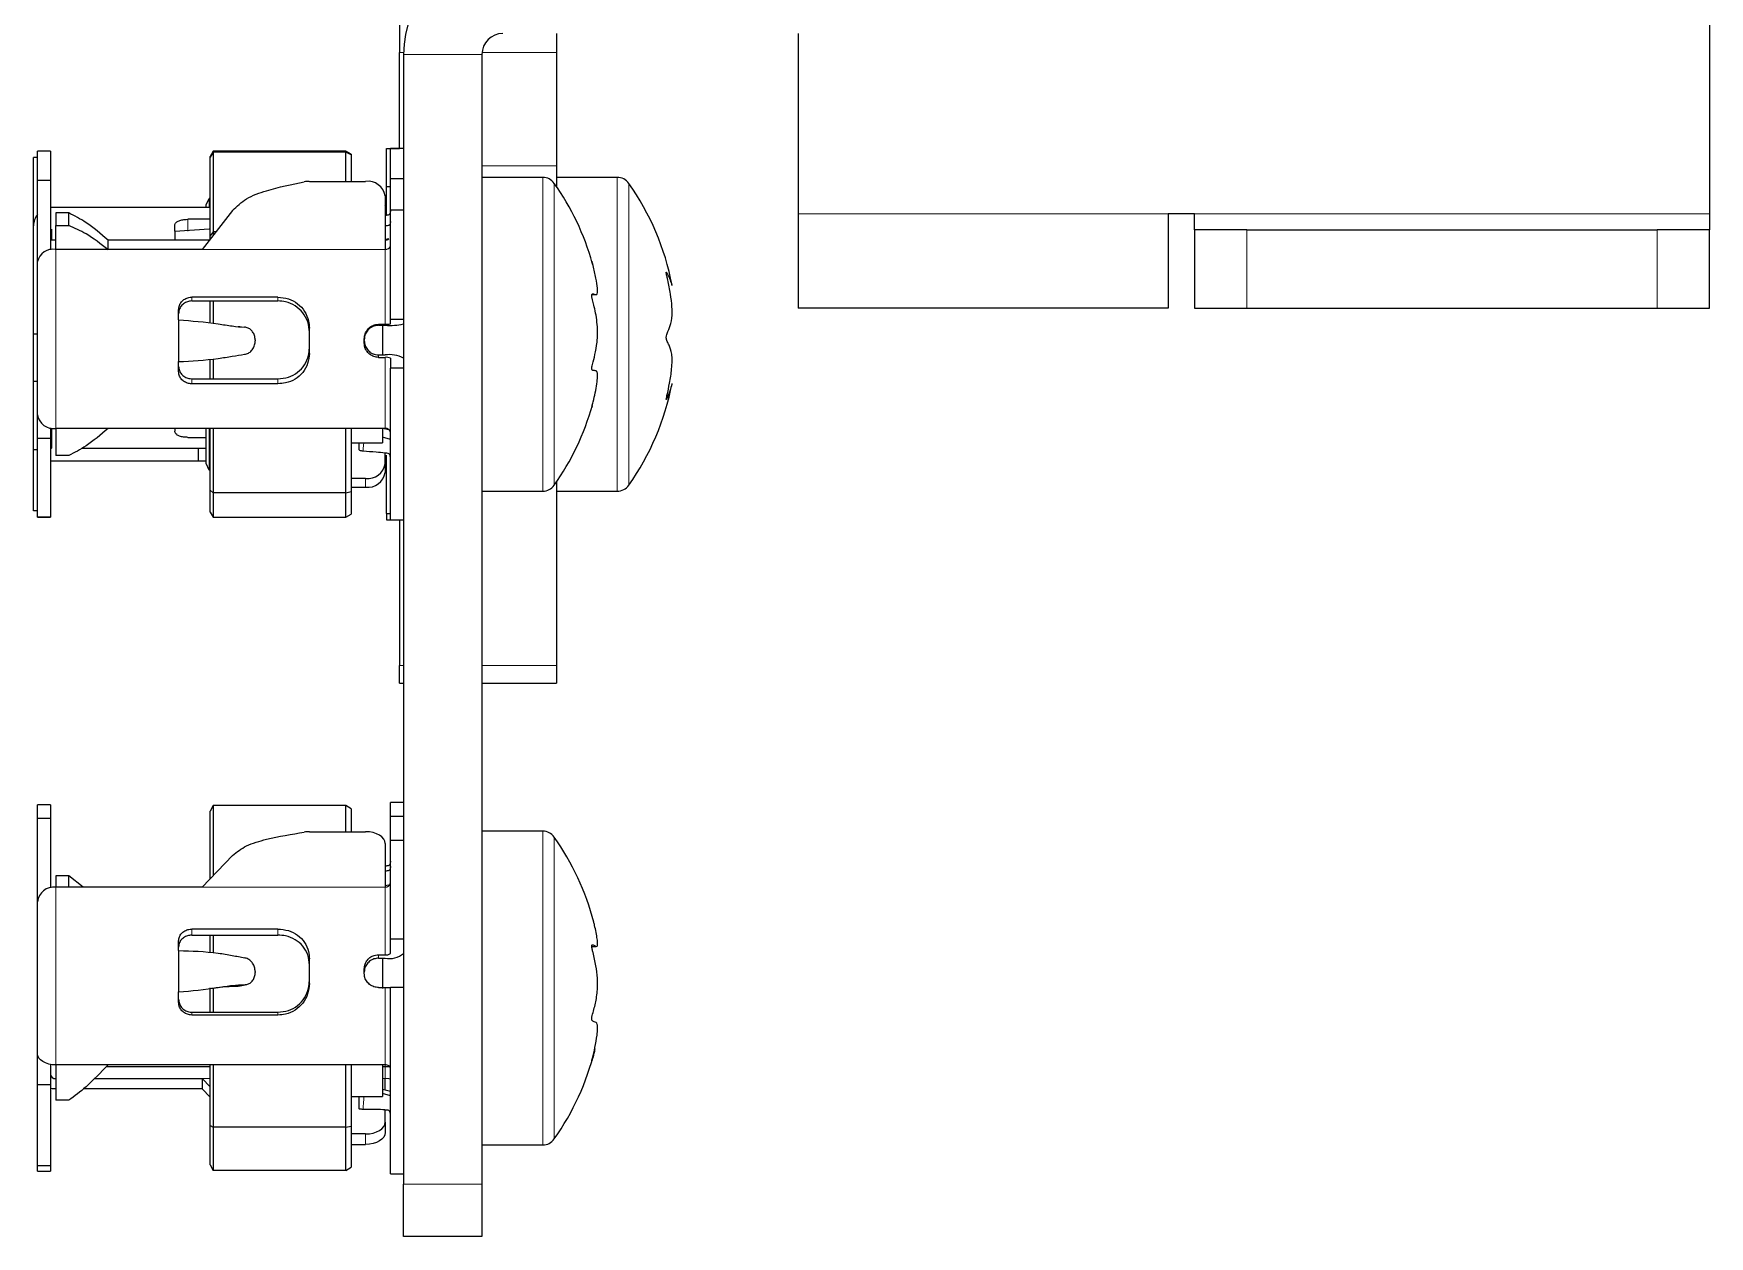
# Model space of a CAD drawing. Header units: millimetres. Extents: x -664 to 840, y 378 to 2003.
# Drawn here: x -580.2 to -516.1, y 378 to 424 of the extents above; entities that cross this region are included whole.
import ezdxf

# ---------------------------------------------------------------- set-up
doc = ezdxf.new("R2010")
doc.units = ezdxf.units.MM

msp = doc.modelspace()

# ---------------------------------------------------------------- linework, layer by layer
at = {"color": 7, "linetype": 'Continuous', "lineweight": 25}
for p, q in [((-516.137, 430.462), (-516.137, 417.062)), ((-566.237, 427.856), (-566.237, 423.239)), ((-560.237, 423.962), (-560.237, 423.239)), ((-550.987, 423.962), (-550.987, 417.062)), ((-566.237, 419.562), (-566.237, 423.239)), ((-566.087, 423.162), (-566.087, 379.962)), ((-563.087, 423.162), (-563.087, 379.962)), ((-560.237, 423.239), (-560.237, 418.909)), ((-580.087, 419.22), (-580.237, 419.22)), ((-580.237, 416.612), (-580.237, 419.22)), ((-579.587, 419.462), (-580.087, 419.462)), ((-580.087, 418.342), (-580.087, 419.462)), ((-579.587, 419.462), (-579.587, 418.342)), ((-573.372, 419.462), (-573.487, 419.262)), ((-573.372, 419.426), (-573.487, 419.24)), ((-573.487, 419.24), (-573.487, 419.262)), ((-573.487, 416.228), (-573.487, 419.24)), ((-568.287, 419.462), (-573.372, 419.462)), ((-573.372, 419.462), (-573.372, 419.426)), ((-573.372, 419.426), (-573.372, 416.382)), ((-568.287, 419.426), (-573.372, 419.426)), ((-568.087, 419.347), (-568.287, 419.462)), ((-568.287, 419.426), (-568.287, 419.462)), ((-568.287, 418.309), (-568.287, 419.426)), ((-568.087, 419.319), (-568.287, 419.426)), ((-568.087, 419.347), (-568.087, 419.319)), ((-568.087, 419.319), (-568.087, 418.309)), ((-566.737, 419.562), (-566.237, 419.562)), ((-566.737, 418.095), (-566.737, 419.562)), ((-566.087, 419.562), (-566.587, 419.562)), ((-566.587, 418.418), (-566.587, 419.562)), ((-560.237, 418.909), (-560.237, 418.114)), ((-579.587, 418.342), (-580.087, 418.342)), ((-580.087, 415.336), (-580.087, 418.342)), ((-579.587, 418.342), (-579.587, 415.689)), ((-569.688, 418.309), (-567.537, 418.309)), ((-566.737, 417.012), (-566.737, 418.095)), ((-566.587, 418.095), (-566.737, 418.095)), ((-566.587, 417.215), (-566.587, 418.418)), ((-566.587, 418.418), (-566.087, 418.418)), ((-560.762, 418.462), (-563.087, 418.462)), ((-557.912, 418.462), (-560.237, 418.462)), ((-579.537, 417.312), (-579.587, 417.311)), ((-573.937, 417.312), (-579.537, 417.312)), ((-573.487, 417.312), (-573.937, 417.312)), ((-573.637, 417.408), (-573.522, 417.655)), ((-573.637, 417.312), (-573.637, 417.408)), ((-573.522, 417.655), (-573.522, 417.312)), ((-573.487, 417.655), (-573.522, 417.655)), ((-566.787, 417.752), (-566.787, 415.709)), ((-578.887, 417.1), (-579.387, 417.1)), ((-579.387, 417.1), (-579.387, 416.622)), ((-578.887, 416.622), (-578.887, 417.1)), ((-573.487, 416.858), (-574.337, 416.858)), ((-572.633, 417.195), (-573.787, 415.709)), ((-566.587, 413.022), (-566.587, 417.215)), ((-566.587, 417.215), (-566.087, 417.215)), ((-550.987, 417.062), (-550.987, 413.462)), ((-535.837, 417.062), (-536.837, 417.062)), ((-536.837, 417.062), (-536.837, 413.462)), ((-535.837, 416.462), (-535.837, 417.062)), ((-516.137, 417.062), (-516.137, 416.462)), ((-580.237, 412.462), (-580.237, 416.612)), ((-579.387, 416.622), (-578.887, 416.622)), ((-577.387, 415.709), (-577.387, 416.066)), ((-573.51, 416.066), (-577.387, 416.066)), ((-574.837, 416.411), (-574.837, 416.623)), ((-574.837, 416.411), (-573.522, 416.494)), ((-574.837, 416.411), (-574.837, 416.066)), ((-573.372, 416.382), (-573.487, 416.228)), ((-573.487, 416.066), (-573.487, 416.228)), ((-573.372, 416.382), (-573.372, 416.244)), ((-573.264, 416.382), (-573.372, 416.382)), ((-566.643, 416.113), (-566.787, 416.087)), ((-535.837, 416.462), (-535.837, 413.462)), ((-533.837, 416.462), (-535.837, 416.462)), ((-533.837, 416.462), (-518.137, 416.462)), ((-516.137, 416.462), (-518.137, 416.462)), ((-516.137, 413.462), (-516.137, 416.462)), ((-573.787, 415.709), (-579.387, 415.709)), ((-580.073, 415.336), (-580.087, 415.336)), ((-580.087, 415.24), (-580.087, 415.336)), ((-580.087, 409.379), (-580.087, 415.24)), ((-570.887, 413.882), (-574.187, 413.882)), ((-574.187, 413.736), (-570.887, 413.736)), ((-573.487, 412.902), (-573.487, 413.736)), ((-573.372, 413.736), (-573.372, 412.889)), ((-558.864, 413.978), (-558.728, 413.978)), ((-536.837, 413.462), (-550.987, 413.462)), ((-535.837, 413.462), (-533.837, 413.462)), ((-533.837, 413.462), (-518.137, 413.462)), ((-518.137, 413.462), (-516.137, 413.462)), ((-574.687, 413.013), (-574.687, 413.396)), ((-574.687, 413.013), (-574.687, 411.415)), ((-567.037, 412.845), (-566.787, 412.845)), ((-567.037, 412.805), (-566.787, 412.805)), ((-566.887, 412.805), (-566.887, 411.671)), ((-566.087, 413.022), (-566.587, 413.022)), ((-566.587, 412.86), (-566.587, 413.022)), ((-580.087, 412.462), (-580.237, 412.462)), ((-580.237, 410.656), (-580.237, 412.462)), ((-572.345, 412.747), (-572.401, 412.752)), ((-572.155, 412.732), (-572.164, 412.733)), ((-571.76, 412.247), (-571.76, 412.206)), ((-569.687, 411.733), (-569.687, 412.69)), ((-567.587, 412.127), (-567.587, 412.294)), ((-567.037, 411.671), (-566.787, 411.671)), ((-567.037, 411.58), (-566.787, 411.58)), ((-566.587, 411.544), (-566.587, 411.171)), ((-574.687, 411.039), (-574.687, 411.415)), ((-573.487, 410.764), (-573.487, 411.494)), ((-573.372, 411.509), (-573.372, 410.764)), ((-566.587, 405.362), (-566.587, 411.171)), ((-566.087, 411.171), (-566.587, 411.171)), ((-580.087, 410.656), (-580.237, 410.656)), ((-580.237, 408.046), (-580.237, 410.656)), ((-574.187, 410.764), (-570.887, 410.764)), ((-570.887, 410.569), (-574.187, 410.569)), ((-580.087, 408.478), (-580.087, 409.379)), ((-579.587, 408.478), (-580.087, 408.478)), ((-580.087, 405.471), (-580.087, 408.478)), ((-579.587, 408.881), (-579.587, 408.478)), ((-579.587, 408.478), (-579.587, 405.471)), ((-577.387, 408.859), (-579.387, 408.859)), ((-566.787, 408.859), (-577.387, 408.859)), ((-574.837, 408.859), (-574.837, 408.757)), ((-574.337, 408.52), (-573.637, 408.52)), ((-573.637, 407.516), (-573.637, 408.859)), ((-573.522, 408.874), (-573.522, 407.27)), ((-573.487, 408.83), (-573.51, 408.859)), ((-573.487, 406.497), (-573.487, 408.859)), ((-573.372, 408.859), (-573.372, 406.395)), ((-568.287, 406.395), (-568.287, 408.859)), ((-568.087, 408.859), (-568.087, 406.453)), ((-566.887, 408.859), (-566.887, 408.312)), ((-566.587, 408.801), (-566.887, 408.856)), ((-566.587, 408.438), (-566.887, 408.532)), ((-566.787, 408.838), (-566.787, 408.859)), ((-580.237, 405.705), (-580.237, 408.046)), ((-580.087, 408.046), (-580.237, 408.046)), ((-578.887, 407.825), (-579.387, 407.825)), ((-578.375, 408.112), (-573.937, 408.112)), ((-573.937, 408.112), (-573.937, 407.612)), ((-573.937, 408.112), (-573.637, 408.112)), ((-568.087, 408.312), (-566.887, 408.312)), ((-566.787, 407.508), (-566.787, 407.919)), ((-566.737, 405.604), (-566.737, 407.833)), ((-579.537, 407.612), (-579.587, 407.614)), ((-573.937, 407.612), (-579.537, 407.612)), ((-573.637, 407.612), (-573.937, 407.612)), ((-573.522, 407.27), (-573.637, 407.516)), ((-573.487, 407.27), (-573.522, 407.27)), ((-566.787, 407.508), (-566.787, 407.173)), ((-573.487, 406.497), (-573.372, 406.395)), ((-573.487, 405.662), (-573.487, 406.497)), ((-568.287, 406.395), (-573.372, 406.395)), ((-573.372, 406.395), (-573.372, 405.462)), ((-568.287, 406.395), (-568.087, 406.453)), ((-568.287, 405.462), (-568.287, 406.395)), ((-567.537, 406.95), (-568.087, 406.95)), ((-568.087, 406.616), (-567.537, 406.616)), ((-568.087, 406.453), (-568.087, 405.578)), ((-563.087, 406.462), (-560.762, 406.462)), ((-560.237, 406.811), (-560.237, 399.793)), ((-560.237, 406.462), (-557.912, 406.462)), ((-580.087, 405.705), (-580.237, 405.705)), ((-579.587, 405.471), (-580.087, 405.471)), ((-580.087, 405.462), (-580.087, 405.471)), ((-580.087, 405.462), (-579.587, 405.462)), ((-579.587, 405.471), (-579.587, 405.462)), ((-573.487, 405.662), (-573.372, 405.462)), ((-573.372, 405.462), (-568.287, 405.462)), ((-568.287, 405.462), (-568.087, 405.578)), ((-566.737, 405.604), (-566.587, 405.604)), ((-566.737, 405.604), (-566.737, 405.362)), ((-566.737, 405.362), (-566.237, 405.362)), ((-566.587, 405.362), (-566.087, 405.362)), ((-566.237, 405.362), (-566.237, 399.793)), ((-566.237, 399.123), (-566.237, 399.793)), ((-560.237, 399.793), (-560.237, 399.123)), ((-566.237, 399.123), (-566.087, 399.123)), ((-563.087, 399.123), (-560.237, 399.123)), ((-579.587, 394.462), (-580.087, 394.462)), ((-580.087, 393.945), (-580.087, 394.462)), ((-579.587, 394.462), (-579.587, 393.945)), ((-573.372, 394.438), (-573.487, 394.225)), ((-573.487, 391.636), (-573.487, 394.225)), ((-573.372, 394.438), (-573.372, 391.757)), ((-568.287, 394.438), (-573.372, 394.438)), ((-568.287, 393.441), (-568.287, 394.438)), ((-568.087, 394.315), (-568.287, 394.438)), ((-568.087, 394.315), (-568.087, 393.441)), ((-566.087, 394.562), (-566.587, 394.562)), ((-566.587, 394.032), (-566.587, 394.562)), ((-579.587, 393.945), (-580.087, 393.945)), ((-580.087, 390.841), (-580.087, 393.945)), ((-579.587, 393.945), (-579.587, 391.298)), ((-566.587, 393.111), (-566.587, 394.032)), ((-566.587, 394.032), (-566.087, 394.032)), ((-569.688, 393.441), (-567.537, 393.441)), ((-566.787, 392.987), (-566.787, 391.321)), ((-566.587, 389.325), (-566.587, 393.111)), ((-566.587, 393.111), (-566.087, 393.111)), ((-560.762, 393.462), (-563.087, 393.462)), ((-572.633, 392.533), (-573.787, 391.321)), ((-578.887, 391.756), (-579.387, 391.756)), ((-579.387, 391.756), (-579.387, 391.313)), ((-578.887, 391.313), (-578.887, 391.756)), ((-578.337, 391.321), (-578.887, 391.756)), ((-573.787, 391.321), (-579.387, 391.321)), ((-566.587, 391.414), (-566.787, 391.368)), ((-580.081, 390.841), (-580.087, 390.841)), ((-580.087, 390.764), (-580.087, 390.841)), ((-580.087, 384.948), (-580.087, 390.764)), ((-574.687, 388.897), (-574.687, 389.263)), ((-570.887, 389.718), (-574.187, 389.718)), ((-574.187, 389.485), (-570.887, 389.485)), ((-573.487, 388.844), (-573.487, 389.485)), ((-573.372, 389.485), (-573.372, 388.836)), ((-566.087, 389.325), (-566.587, 389.325)), ((-566.587, 388.788), (-566.587, 389.325)), ((-574.687, 388.897), (-574.687, 387.312)), ((-569.687, 387.635), (-569.687, 388.585)), ((-567.037, 388.735), (-566.787, 388.735)), ((-567.037, 388.604), (-566.787, 388.604)), ((-566.887, 388.604), (-566.887, 387.446)), ((-558.886, 389.051), (-558.712, 389.051)), ((-571.76, 388.091), (-571.76, 388.051)), ((-567.587, 388.03), (-567.587, 388.196)), ((-574.687, 386.924), (-574.687, 387.312)), ((-573.487, 386.537), (-573.487, 387.471)), ((-573.372, 387.464), (-573.372, 386.537)), ((-572.329, 387.541), (-572.084, 387.597)), ((-567.037, 387.48), (-566.787, 387.48)), ((-566.087, 387.489), (-566.587, 387.489)), ((-566.587, 380.362), (-566.587, 387.489)), ((-574.187, 386.537), (-570.887, 386.537)), ((-570.887, 386.43), (-574.187, 386.43)), ((-580.087, 383.762), (-580.087, 384.948)), ((-579.587, 384.542), (-579.587, 383.762)), ((-577.387, 384.524), (-579.387, 384.524)), ((-577.914, 384.002), (-573.787, 384.002)), ((-577.45, 384.462), (-573.487, 384.462)), ((-566.787, 384.524), (-577.387, 384.524)), ((-573.787, 384.002), (-573.487, 383.687)), ((-573.787, 384.002), (-573.787, 383.604)), ((-573.487, 382.206), (-573.487, 384.524)), ((-573.372, 384.524), (-573.372, 382.147)), ((-568.287, 382.147), (-568.287, 384.524)), ((-568.087, 384.524), (-568.087, 382.181)), ((-566.887, 384.524), (-566.887, 383.312)), ((-566.887, 384.462), (-566.613, 384.462)), ((-566.787, 383.557), (-566.787, 384.002)), ((-579.587, 383.762), (-580.087, 383.762)), ((-580.087, 380.659), (-580.087, 383.762)), ((-579.587, 383.762), (-579.587, 380.659)), ((-573.787, 383.604), (-578.337, 383.604)), ((-573.487, 383.289), (-573.787, 383.604)), ((-566.587, 383.511), (-566.887, 383.58)), ((-566.587, 383.337), (-566.887, 383.425)), ((-578.887, 383.169), (-579.387, 383.169)), ((-568.087, 383.312), (-566.887, 383.312)), ((-566.787, 382.336), (-566.787, 382.801)), ((-573.487, 382.206), (-573.372, 382.147)), ((-573.487, 380.7), (-573.487, 382.206)), ((-568.287, 382.147), (-573.372, 382.147)), ((-573.372, 382.147), (-573.372, 380.487)), ((-568.287, 382.147), (-568.087, 382.181)), ((-568.287, 380.487), (-568.287, 382.147)), ((-568.087, 382.181), (-568.087, 380.61)), ((-566.787, 382.336), (-566.787, 381.938)), ((-567.537, 381.881), (-568.087, 381.881)), ((-568.087, 381.483), (-567.537, 381.483)), ((-563.087, 381.462), (-560.762, 381.462)), ((-579.587, 380.659), (-580.087, 380.659)), ((-580.087, 380.462), (-580.087, 380.659)), ((-580.087, 380.462), (-579.587, 380.462)), ((-579.587, 380.659), (-579.587, 380.462)), ((-573.487, 380.7), (-573.372, 380.487)), ((-568.287, 380.487), (-573.372, 380.487)), ((-568.287, 380.487), (-568.087, 380.61)), ((-566.587, 380.362), (-566.087, 380.362)), ((-566.087, 377.962), (-566.087, 379.962)), ((-563.087, 379.962), (-563.087, 377.962)), ((-563.087, 377.962), (-566.087, 377.962))]:
    msp.add_line(p, q, dxfattribs=at)
at = {"color": 8, "linetype": 'Continuous', "lineweight": 18}
for p, q in [((-566.237, 423.239), (-566.087, 423.239)), ((-563.087, 423.162), (-566.087, 423.162)), ((-563.084, 423.239), (-560.237, 423.239)), ((-560.237, 418.909), (-563.087, 418.909)), ((-560.762, 418.462), (-560.762, 417.762)), ((-560.321, 418.234), (-560.321, 417.56)), ((-557.912, 418.462), (-557.912, 406.462)), ((-557.471, 418.234), (-557.471, 406.691)), ((-560.762, 417.762), (-560.762, 406.462)), ((-560.321, 417.56), (-560.321, 406.691)), ((-574.337, 416.858), (-574.337, 416.405)), ((-536.837, 417.062), (-550.987, 417.062)), ((-516.137, 417.062), (-535.837, 417.062)), ((-579.537, 416.475), (-579.537, 416.054)), ((-533.837, 413.462), (-533.837, 416.462)), ((-518.137, 416.462), (-518.137, 413.462)), ((-579.387, 415.709), (-579.387, 408.859)), ((-566.787, 415.709), (-573.787, 415.709)), ((-566.787, 412.845), (-566.787, 415.709)), ((-574.187, 413.882), (-574.187, 413.736)), ((-570.887, 413.736), (-570.887, 413.882)), ((-567.037, 412.845), (-567.037, 412.805)), ((-567.037, 411.671), (-567.037, 411.58)), ((-566.787, 408.859), (-566.787, 411.58)), ((-574.187, 410.764), (-574.187, 410.569)), ((-570.887, 410.569), (-570.887, 410.764)), ((-579.537, 408.871), (-579.537, 408.112)), ((-567.537, 406.616), (-567.537, 406.95)), ((-566.237, 399.793), (-566.087, 399.793)), ((-563.087, 399.793), (-560.237, 399.793)), ((-560.762, 393.462), (-560.762, 387.979)), ((-560.321, 393.234), (-560.321, 387.959)), ((-579.387, 391.321), (-579.387, 384.524)), ((-566.787, 391.321), (-573.787, 391.321)), ((-566.787, 388.735), (-566.787, 391.321)), ((-574.187, 389.718), (-574.187, 389.485)), ((-570.887, 389.485), (-570.887, 389.718)), ((-567.037, 388.735), (-567.037, 388.604)), ((-560.762, 387.979), (-560.762, 381.462)), ((-560.321, 387.959), (-560.321, 381.691)), ((-566.787, 384.524), (-566.787, 387.48)), ((-574.187, 386.537), (-574.187, 386.43)), ((-570.887, 386.43), (-570.887, 386.537)), ((-579.387, 384.524), (-579.387, 384.002)), ((-573.487, 384.002), (-573.787, 384.002)), ((-566.787, 384.002), (-566.887, 384.002)), ((-566.787, 384.002), (-566.787, 384.524)), ((-567.537, 381.483), (-567.537, 381.881)), ((-566.087, 379.962), (-563.087, 379.962))]:
    msp.add_line(p, q, dxfattribs=at)
at = {"color": 7, "linetype": 'Continuous', "lineweight": 25, "flags": 128}
for points in [[(-579.387, 416.066), (-579.524, 416.056), (-579.587, 416.044)], [(-579.587, 408.119), (-579.576, 408.116), (-579.537, 408.112)], [(-566.787, 392.987), (-566.802, 393.076), (-566.844, 393.161), (-566.914, 393.24), (-567.007, 393.308), (-567.121, 393.365), (-567.25, 393.407), (-567.391, 393.433), (-567.537, 393.441)], [(-579.387, 384.524), (-579.524, 384.532), (-579.655, 384.556), (-579.776, 384.596), (-579.882, 384.648), (-579.969, 384.713), (-580.034, 384.786), (-580.074, 384.866), (-580.087, 384.948)], [(-566.587, 384.403), (-566.591, 384.427), (-566.602, 384.449), (-566.621, 384.47), (-566.646, 384.489), (-566.676, 384.504), (-566.711, 384.515), (-566.748, 384.522), (-566.787, 384.524)], [(-566.587, 383.978), (-566.651, 383.991), (-566.787, 384.002)], [(-579.387, 383.604), (-579.524, 383.614), (-579.587, 383.627)], [(-567.537, 381.881), (-567.391, 381.89), (-567.25, 381.916), (-567.121, 381.958), (-567.007, 382.014), (-566.914, 382.083), (-566.844, 382.162), (-566.802, 382.247), (-566.787, 382.336)], [(-566.787, 381.938), (-566.802, 381.849), (-566.844, 381.764), (-566.914, 381.685), (-567.007, 381.616), (-567.121, 381.56), (-567.25, 381.518), (-567.391, 381.492), (-567.537, 381.483)]]:
    msp.add_lwpolyline(points, dxfattribs=at)
at = {"color": 8, "linetype": 'Continuous', "lineweight": 18, "flags": 128}
for points in [[(-567.609, 408.312), (-567.613, 408.225), (-567.623, 408.081), (-567.63, 407.989), (-567.63, 407.989), (-567.63, 407.989)], [(-567.602, 383.312), (-567.606, 383.214), (-567.613, 383.07), (-567.623, 382.919), (-567.63, 382.824), (-567.63, 382.824), (-567.63, 382.824)]]:
    msp.add_lwpolyline(points, dxfattribs=at)
at = {"color": 7, "linetype": 'Continuous', "lineweight": 25}
for centre, radius, start, end in [((-562.287, 423.162), 3.8, 90, 180), ((-562.287, 423.162), 0.8, 90, 180), ((-569.689, 417.313), 0.996, 89.96573, 101.24283), ((-567.453, 417.639), 0.676, 9.63694, 97.14426), ((-560.762, 417.922), 0.54, 35.25153, 90), ((-568.487, 412.462), 10, 15.8038, 35.25153), ((-557.912, 417.922), 0.54, 35.25153, 90), ((-565.637, 412.462), 10, 10.85413, 35.25153), ((-566.937, 417.512), 0.2, 318.59038, 360), ((-579.537, 416.612), 0.7, 141.78679, 180), ((-566.782, 416.3), 0.234, 268.74113, 306.93082), ((-579.484, 415.096), 0.62, 81.04376, 166.55137), ((-566.76, 415.884), 0.177, 261.04376, 346.55137), ((-566.738, 413.491), 0.648, 265.60416, 283.40633), ((-566.613, 415.068), 2.269, 265.60416, 283.40633), ((-566.618, 410.614), 1.071, 60.29019, 99.09044), ((-566.739, 411.278), 0.306, 60.29019, 99.09044), ((-565.637, 412.462), 10, 324.74847, 349.10281), ((-568.487, 412.462), 10, 324.74847, 344.24217), ((-579.466, 409.485), 0.63, 189.63694, 277.14426), ((-566.765, 408.681), 0.18, 9.63694, 97.14426), ((-567.453, 407.621), 0.676, 262.85574, 350.36306), ((-567.453, 407.286), 0.676, 262.85574, 350.36306), ((-566.937, 407.412), 0.2, 360, 41.40962), ((-560.762, 407.002), 0.54, 270, 324.74847), ((-557.912, 407.002), 0.54, 270, 324.74847), ((-569.689, 392.227), 1.214, 89.96029, 99.18959), ((-560.762, 392.922), 0.54, 35.25153, 90), ((-568.487, 387.462), 10, 14.61668, 35.25153), ((-579.452, 390.683), 0.641, 84.2482, 172.76341), ((-566.769, 391.503), 0.183, 264.2482, 352.76341), ((-566.741, 388.965), 0.235, 258.55237, 310.85275), ((-566.624, 389.409), 0.821, 258.55237, 310.85275), ((-566.737, 400.988), 13.508, 269.78792, 270.63627), ((-568.487, 387.462), 10, 324.74847, 346.16033), ((-579.406, 384.184), 0.183, 187.23659, 275.7518), ((-560.762, 382.002), 0.54, 270, 324.74847)]:
    msp.add_arc(centre, radius, start, end, dxfattribs=at)
for points, knots in [([(-572.633, 417.195), (-572.463, 417.355), (-572.113, 417.686), (-571.131, 418.035), (-570.367, 418.191), (-569.883, 418.29)], [0, 0, 0, 0, 0.254027, 0.526591, 1, 1, 1, 1]), ([(-577.387, 416.066), (-577.667, 416.305), (-578.167, 416.732), (-578.667, 416.988), (-578.887, 417.1)], [0, 0, 0, 0, 0.559911, 1, 1, 1, 1]), ([(-574.837, 416.623), (-574.832, 416.652), (-574.821, 416.708), (-574.735, 416.778), (-574.609, 416.829), (-574.468, 416.854), (-574.375, 416.857), (-574.337, 416.858)], [0, 0, 0, 0, 0.214373, 0.428779, 0.642592, 0.856666, 1, 1, 1, 1]), ([(-566.587, 417.186), (-566.588, 417.167), (-566.59, 417.129), (-566.607, 417.076), (-566.645, 417.023), (-566.717, 417.014), (-566.765, 417.009), (-566.787, 417.006)], [0, 0, 0, 0, 0.1953532, 0.3776399, 0.5390508, 0.7822387, 1, 1, 1, 1]), ([(-566.587, 416.772), (-566.588, 416.753), (-566.59, 416.715), (-566.607, 416.664), (-566.644, 416.616), (-566.715, 416.611), (-566.762, 416.611), (-566.787, 416.611)], [0, 0, 0, 0, 0.195302, 0.377541, 0.538909, 0.761383, 1, 1, 1, 1]), ([(-579.387, 415.694), (-579.387, 415.914), (-579.387, 416.306), (-579.387, 416.525), (-579.387, 416.622)], [0, 0, 0, 0, 0.559785, 1, 1, 1, 1]), ([(-577.387, 415.694), (-577.667, 415.914), (-578.168, 416.306), (-578.667, 416.525), (-578.887, 416.622)], [0, 0, 0, 0, 0.559868, 1, 1, 1, 1]), ([(-558.887, 411.15), (-558.887, 411.158), (-558.886, 411.178), (-558.878, 411.234), (-558.835, 411.413), (-558.754, 411.701), (-558.685, 412.086), (-558.657, 412.489), (-558.679, 412.98), (-558.755, 413.374), (-558.837, 413.692), (-558.869, 413.822), (-558.882, 413.892), (-558.887, 413.931), (-558.888, 413.955), (-558.885, 413.975), (-558.875, 414.001), (-558.818, 414.014), (-558.726, 413.961), (-558.659, 413.991), (-558.665, 414.242), (-558.725, 414.624), (-558.807, 414.973), (-558.864, 415.183), (-558.88, 415.239), (-558.886, 415.258), (-558.888, 415.262), (-558.886, 415.255), (-558.877, 415.223), (-558.864, 415.174), (-558.853, 415.131), (-558.851, 415.119)], [0, 0, 0, 0, 0.004096, 0.009858, 0.025822, 0.097181, 0.18208, 0.235847, 0.290054, 0.408233, 0.447071, 0.466532, 0.476317, 0.480541, 0.484808, 0.488473, 0.494931, 0.514928, 0.608295, 0.702487, 0.757757, 0.836636, 0.925016, 0.947118, 0.958223, 0.962691, 0.967209, 0.971067, 0.9769, 0.993487, 1, 1, 1, 1]), ([(-555.819, 410.574), (-555.819, 410.572), (-555.819, 410.563), (-555.878, 410.35), (-555.956, 410.124), (-556.014, 409.995), (-556.03, 409.969), (-556.036, 409.968), (-556.038, 409.976), (-556.036, 409.996), (-556.027, 410.044), (-555.982, 410.246), (-555.9, 410.615), (-555.831, 411.07), (-555.807, 411.463), (-555.831, 411.795), (-555.903, 411.999), (-555.984, 412.152), (-556.022, 412.24), (-556.034, 412.291), (-556.037, 412.32), (-556.037, 412.345), (-556.035, 412.374), (-556.025, 412.428), (-555.968, 412.582), (-555.877, 412.779), (-555.81, 413.102), (-555.814, 413.548), (-555.872, 414.02), (-555.949, 414.401), (-556.008, 414.661), (-556.029, 414.755), (-556.037, 414.807), (-556.038, 414.824), (-556.036, 414.834), (-556.028, 414.836), (-555.986, 414.773), (-555.904, 414.578), (-555.836, 414.39), (-555.808, 414.304), (-555.816, 414.339), (-555.818, 414.348)], [0, 0, 0, 0, 0.01333, 0.067717, 0.128655, 0.143895, 0.151551, 0.154632, 0.157747, 0.160407, 0.164429, 0.175866, 0.227214, 0.286665, 0.323257, 0.360059, 0.431776, 0.467167, 0.481776, 0.486361, 0.489306, 0.491814, 0.494316, 0.498755, 0.512464, 0.576388, 0.640841, 0.678897, 0.732261, 0.791575, 0.805079, 0.818709, 0.821775, 0.824341, 0.826909, 0.830823, 0.841608, 0.889694, 0.951161, 0.988147, 1, 1, 1, 1]), ([(-574.687, 413.396), (-574.682, 413.451), (-574.671, 413.561), (-574.585, 413.707), (-574.459, 413.816), (-574.318, 413.874), (-574.225, 413.88), (-574.187, 413.882)], [0, 0, 0, 0, 0.214373, 0.428779, 0.642592, 0.856666, 1, 1, 1, 1]), ([(-574.187, 413.736), (-574.243, 413.73), (-574.356, 413.72), (-574.506, 413.637), (-574.619, 413.515), (-574.679, 413.377), (-574.685, 413.286), (-574.687, 413.249)], [0, 0, 0, 0, 0.2143846, 0.4287723, 0.6430331, 0.8568019, 1, 1, 1, 1]), ([(-570.887, 413.882), (-570.752, 413.869), (-570.483, 413.844), (-570.124, 413.645), (-569.854, 413.35), (-569.709, 413.012), (-569.694, 412.785), (-569.687, 412.69)], [0, 0, 0, 0, 0.213238, 0.42649, 0.63916, 0.849598, 1, 1, 1, 1]), ([(-569.687, 412.539), (-569.699, 412.673), (-569.724, 412.942), (-569.922, 413.298), (-570.218, 413.564), (-570.557, 413.713), (-570.788, 413.729), (-570.887, 413.736)], [0, 0, 0, 0, 0.212376, 0.424979, 0.633479, 0.843609, 1, 1, 1, 1]), ([(-574.687, 413.013), (-574.189, 412.974), (-573.517, 412.923), (-572.623, 412.77), (-572.318, 412.745), (-572.163, 412.733)], [0, 0, 0, 0, 0.587693, 0.790818, 1, 1, 1, 1]), ([(-567.587, 412.294), (-567.581, 412.356), (-567.569, 412.479), (-567.475, 412.644), (-567.336, 412.768), (-567.181, 412.835), (-567.079, 412.842), (-567.037, 412.845)], [0, 0, 0, 0, 0.214305, 0.42865, 0.642279, 0.856223, 1, 1, 1, 1]), ([(-567.037, 412.805), (-567.099, 412.799), (-567.223, 412.787), (-567.388, 412.692), (-567.512, 412.553), (-567.578, 412.398), (-567.585, 412.295), (-567.587, 412.254)], [0, 0, 0, 0, 0.214319, 0.428642, 0.642812, 0.856387, 1, 1, 1, 1]), ([(-571.76, 412.247), (-571.765, 412.303), (-571.775, 412.415), (-571.85, 412.562), (-571.961, 412.672), (-572.073, 412.723), (-572.143, 412.731), (-572.163, 412.733)], [0, 0, 0, 0, 0.225883, 0.451767, 0.67765, 0.903524, 1, 1, 1, 1]), ([(-572.163, 411.697), (-572.115, 411.708), (-572.017, 411.731), (-571.893, 411.832), (-571.803, 411.97), (-571.764, 412.103), (-571.761, 412.183), (-571.76, 412.206)], [0, 0, 0, 0, 0.225867, 0.451734, 0.677598, 0.903479, 1, 1, 1, 1]), ([(-567.587, 412.218), (-567.581, 412.157), (-567.569, 412.033), (-567.475, 411.87), (-567.337, 411.747), (-567.182, 411.681), (-567.079, 411.674), (-567.037, 411.671)], [0, 0, 0, 0, 0.214211, 0.428471, 0.641842, 0.855602, 1, 1, 1, 1]), ([(-574.687, 411.415), (-574.189, 411.44), (-573.517, 411.475), (-572.623, 411.627), (-572.318, 411.674), (-572.163, 411.697)], [0, 0, 0, 0, 0.5876932, 0.7908183, 1, 1, 1, 1]), ([(-570.887, 410.764), (-570.752, 410.776), (-570.483, 410.801), (-570.124, 410.992), (-569.854, 411.28), (-569.709, 411.613), (-569.694, 411.839), (-569.687, 411.935)], [0, 0, 0, 0, 0.212875, 0.425767, 0.637937, 0.847353, 1, 1, 1, 1]), ([(-569.687, 411.733), (-569.7, 411.6), (-569.725, 411.335), (-569.925, 410.988), (-570.222, 410.731), (-570.561, 410.59), (-570.791, 410.575), (-570.887, 410.569)], [0, 0, 0, 0, 0.2128333, 0.4258501, 0.6355415, 0.8465873, 1, 1, 1, 1]), ([(-567.037, 411.58), (-567.099, 411.586), (-567.223, 411.598), (-567.388, 411.691), (-567.512, 411.829), (-567.578, 411.983), (-567.585, 412.086), (-567.587, 412.127)], [0, 0, 0, 0, 0.2143929, 0.4287887, 0.6430611, 0.8568545, 1, 1, 1, 1]), ([(-574.687, 411.236), (-574.682, 411.182), (-574.671, 411.074), (-574.585, 410.933), (-574.459, 410.828), (-574.318, 410.772), (-574.225, 410.766), (-574.187, 410.764)], [0, 0, 0, 0, 0.214295, 0.42863, 0.64223, 0.856153, 1, 1, 1, 1]), ([(-574.187, 410.569), (-574.243, 410.574), (-574.356, 410.584), (-574.506, 410.664), (-574.619, 410.782), (-574.679, 410.915), (-574.685, 411.004), (-574.687, 411.039)], [0, 0, 0, 0, 0.214445, 0.428893, 0.643239, 0.857188, 1, 1, 1, 1]), ([(-558.864, 409.743), (-558.869, 409.727), (-558.877, 409.699), (-558.884, 409.673), (-558.887, 409.663), (-558.887, 409.665), (-558.883, 409.68), (-558.866, 409.745), (-558.786, 410.048), (-558.699, 410.461), (-558.656, 410.858), (-558.676, 411.067), (-558.748, 411.07), (-558.821, 411.072), (-558.848, 411.077), (-558.868, 411.088), (-558.88, 411.103), (-558.886, 411.127), (-558.887, 411.143), (-558.887, 411.15)], [0, 0, 0, 0, 0.018644, 0.033299, 0.041271, 0.049309, 0.058384, 0.074671, 0.136829, 0.382246, 0.498195, 0.615626, 0.843525, 0.899785, 0.93556, 0.959105, 0.982786, 0.992239, 1, 1, 1, 1]), ([(-579.387, 408.859), (-579.387, 408.62), (-579.387, 408.192), (-579.387, 407.937), (-579.387, 407.825)], [0, 0, 0, 0, 0.559866, 1, 1, 1, 1]), ([(-577.387, 408.859), (-577.667, 408.62), (-578.167, 408.192), (-578.667, 407.937), (-578.887, 407.825)], [0, 0, 0, 0, 0.5599109, 1, 1, 1, 1]), ([(-574.337, 408.52), (-574.393, 408.522), (-574.506, 408.527), (-574.656, 408.564), (-574.769, 408.622), (-574.829, 408.69), (-574.835, 408.738), (-574.837, 408.757)], [0, 0, 0, 0, 0.2143846, 0.4287723, 0.6430331, 0.8568019, 1, 1, 1, 1]), ([(-567.787, 408.058), (-567.787, 408.089), (-567.787, 408.168), (-567.787, 408.253), (-567.787, 408.307), (-567.787, 408.312)], [0, 0, 0, 0, 0.357966, 0.937989, 1, 1, 1, 1]), ([(-567.63, 407.989), (-567.653, 407.992), (-567.702, 407.997), (-567.756, 408.015), (-567.784, 408.037), (-567.786, 408.053), (-567.787, 408.058)], [0, 0, 0, 0, 0.266331, 0.548449, 0.829136, 1, 1, 1, 1]), ([(-566.587, 407.738), (-566.588, 407.758), (-566.59, 407.796), (-566.607, 407.849), (-566.645, 407.902), (-566.722, 407.911), (-566.883, 407.929), (-567.195, 407.959), (-567.465, 407.978), (-567.63, 407.989)], [0, 0, 0, 0, 0.052051, 0.100621, 0.143629, 0.208426, 0.277664, 0.558659, 1, 1, 1, 1]), ([(-572.633, 392.533), (-572.463, 392.663), (-572.113, 392.933), (-571.131, 393.218), (-570.367, 393.345), (-569.883, 393.426)], [0, 0, 0, 0, 0.254027, 0.526591, 1, 1, 1, 1]), ([(-566.587, 392.308), (-566.588, 392.287), (-566.59, 392.247), (-566.607, 392.193), (-566.645, 392.138), (-566.717, 392.13), (-566.765, 392.126), (-566.787, 392.124)], [0, 0, 0, 0, 0.1953532, 0.3776399, 0.5390508, 0.7822387, 1, 1, 1, 1]), ([(-566.587, 392.11), (-566.588, 392.09), (-566.59, 392.05), (-566.607, 391.996), (-566.644, 391.944), (-566.715, 391.937), (-566.762, 391.936), (-566.787, 391.935)], [0, 0, 0, 0, 0.195302, 0.377541, 0.538909, 0.761383, 1, 1, 1, 1]), ([(-558.887, 384.673), (-558.887, 384.675), (-558.886, 384.679), (-558.878, 384.713), (-558.835, 384.876), (-558.754, 385.215), (-558.685, 385.613), (-558.657, 385.929), (-558.679, 386.141), (-558.755, 386.166), (-558.837, 386.186), (-558.869, 386.208), (-558.882, 386.234), (-558.887, 386.259), (-558.888, 386.283), (-558.885, 386.314), (-558.875, 386.377), (-558.818, 386.597), (-558.726, 386.926), (-558.659, 387.389), (-558.665, 387.889), (-558.725, 388.342), (-558.807, 388.688), (-558.864, 388.921), (-558.88, 389), (-558.886, 389.042), (-558.888, 389.068), (-558.886, 389.089), (-558.877, 389.111), (-558.832, 389.121), (-558.75, 389.058), (-558.681, 389.035), (-558.657, 389.129), (-558.681, 389.399), (-558.743, 389.724), (-558.802, 389.946), (-558.813, 389.989)], [0, 0, 0, 0, 0.002947, 0.007093, 0.01858, 0.069926, 0.131014, 0.169702, 0.208706, 0.29374, 0.321686, 0.335689, 0.34273, 0.345769, 0.34884, 0.351477, 0.356123, 0.370512, 0.437694, 0.505469, 0.545238, 0.601994, 0.665587, 0.681491, 0.689481, 0.692696, 0.695947, 0.698723, 0.70292, 0.714856, 0.76844, 0.830481, 0.868668, 0.907073, 0.981915, 1, 1, 1, 1]), ([(-574.687, 389.263), (-574.682, 389.315), (-574.671, 389.419), (-574.585, 389.555), (-574.459, 389.656), (-574.318, 389.71), (-574.225, 389.716), (-574.187, 389.718)], [0, 0, 0, 0, 0.214373, 0.428779, 0.642592, 0.856666, 1, 1, 1, 1]), ([(-574.187, 389.485), (-574.243, 389.48), (-574.356, 389.471), (-574.506, 389.394), (-574.619, 389.28), (-574.679, 389.151), (-574.685, 389.064), (-574.687, 389.029)], [0, 0, 0, 0, 0.214385, 0.428772, 0.643033, 0.856802, 1, 1, 1, 1]), ([(-570.887, 389.718), (-570.752, 389.706), (-570.483, 389.683), (-570.124, 389.498), (-569.854, 389.22), (-569.709, 388.898), (-569.694, 388.677), (-569.687, 388.585)], [0, 0, 0, 0, 0.2132377, 0.4264897, 0.6391595, 0.8495978, 1, 1, 1, 1]), ([(-569.687, 388.344), (-569.699, 388.475), (-569.724, 388.738), (-569.922, 389.077), (-570.218, 389.327), (-570.557, 389.464), (-570.788, 389.479), (-570.887, 389.485)], [0, 0, 0, 0, 0.212376, 0.424979, 0.633479, 0.843609, 1, 1, 1, 1]), ([(-574.687, 388.897), (-574.189, 388.882), (-573.517, 388.861), (-572.623, 388.71), (-572.318, 388.647), (-572.163, 388.615)], [0, 0, 0, 0, 0.587693, 0.790818, 1, 1, 1, 1]), ([(-571.76, 388.091), (-571.765, 388.147), (-571.775, 388.259), (-571.85, 388.413), (-571.961, 388.534), (-572.073, 388.596), (-572.143, 388.611), (-572.163, 388.615)], [0, 0, 0, 0, 0.225883, 0.451767, 0.67765, 0.903524, 1, 1, 1, 1]), ([(-567.587, 388.196), (-567.581, 388.257), (-567.569, 388.379), (-567.475, 388.54), (-567.336, 388.661), (-567.181, 388.726), (-567.079, 388.732), (-567.037, 388.735)], [0, 0, 0, 0, 0.214305, 0.42865, 0.642279, 0.856223, 1, 1, 1, 1]), ([(-567.037, 388.604), (-567.099, 388.598), (-567.223, 388.586), (-567.388, 388.495), (-567.512, 388.359), (-567.578, 388.206), (-567.585, 388.105), (-567.587, 388.064)], [0, 0, 0, 0, 0.214319, 0.428642, 0.642812, 0.856387, 1, 1, 1, 1]), ([(-572.163, 387.587), (-572.115, 387.593), (-572.017, 387.606), (-571.893, 387.693), (-571.803, 387.82), (-571.764, 387.948), (-571.761, 388.027), (-571.76, 388.051)], [0, 0, 0, 0, 0.225867, 0.451734, 0.677598, 0.903479, 1, 1, 1, 1]), ([(-567.037, 387.48), (-567.099, 387.486), (-567.223, 387.499), (-567.388, 387.593), (-567.512, 387.733), (-567.578, 387.887), (-567.585, 387.989), (-567.587, 388.03)], [0, 0, 0, 0, 0.214393, 0.428789, 0.643061, 0.856854, 1, 1, 1, 1]), ([(-574.687, 387.312), (-574.189, 387.359), (-573.517, 387.424), (-572.623, 387.576), (-572.318, 387.583), (-572.163, 387.587)], [0, 0, 0, 0, 0.587693, 0.790818, 1, 1, 1, 1]), ([(-573.487, 387.451), (-573.451, 387.455), (-573.249, 387.475), (-572.851, 387.533), (-572.561, 387.532), (-572.414, 387.531)], [0, 0, 0, 0, 0.099559, 0.54474, 1, 1, 1, 1]), ([(-572.33, 387.543), (-572.335, 387.541), (-572.361, 387.53), (-572.39, 387.531), (-572.414, 387.531)], [0, 0, 0, 0, 0.191081, 1, 1, 1, 1]), ([(-570.887, 386.537), (-570.752, 386.55), (-570.483, 386.575), (-570.124, 386.778), (-569.854, 387.078), (-569.709, 387.42), (-569.694, 387.649), (-569.687, 387.745)], [0, 0, 0, 0, 0.2128745, 0.4257668, 0.6379374, 0.8473525, 1, 1, 1, 1]), ([(-569.687, 387.635), (-569.7, 387.5), (-569.725, 387.231), (-569.925, 386.872), (-570.222, 386.602), (-570.561, 386.453), (-570.791, 386.437), (-570.887, 386.43)], [0, 0, 0, 0, 0.212833, 0.42585, 0.635542, 0.846587, 1, 1, 1, 1]), ([(-574.687, 387.031), (-574.682, 386.975), (-574.671, 386.864), (-574.585, 386.716), (-574.459, 386.605), (-574.318, 386.545), (-574.225, 386.539), (-574.187, 386.537)], [0, 0, 0, 0, 0.2142948, 0.4286301, 0.6422302, 0.856153, 1, 1, 1, 1]), ([(-574.187, 386.43), (-574.243, 386.436), (-574.356, 386.446), (-574.506, 386.531), (-574.619, 386.655), (-574.679, 386.795), (-574.685, 386.887), (-574.687, 386.924)], [0, 0, 0, 0, 0.214445, 0.428893, 0.643239, 0.857188, 1, 1, 1, 1]), ([(-558.767, 385.136), (-558.774, 385.102), (-558.788, 385.021), (-558.821, 384.899), (-558.848, 384.8), (-558.868, 384.733), (-558.88, 384.693), (-558.886, 384.674), (-558.887, 384.673), (-558.887, 384.673)], [0, 0, 0, 0, 0.210576, 0.494413, 0.674896, 0.793684, 0.913155, 0.960847, 1, 1, 1, 1]), ([(-579.387, 384.524), (-579.387, 384.23), (-579.387, 383.706), (-579.387, 383.333), (-579.387, 383.169)], [0, 0, 0, 0, 0.559866, 1, 1, 1, 1]), ([(-577.387, 384.524), (-577.667, 384.23), (-578.167, 383.706), (-578.667, 383.333), (-578.887, 383.169)], [0, 0, 0, 0, 0.559911, 1, 1, 1, 1]), ([(-567.787, 382.85), (-567.787, 382.882), (-567.787, 382.965), (-567.787, 383.096), (-567.787, 383.218), (-567.787, 383.29), (-567.787, 383.312)], [0, 0, 0, 0, 0.204402, 0.535601, 0.853111, 1, 1, 1, 1]), ([(-567.63, 382.824), (-567.653, 382.824), (-567.702, 382.824), (-567.756, 382.83), (-567.784, 382.84), (-567.786, 382.848), (-567.787, 382.85)], [0, 0, 0, 0, 0.266331, 0.548449, 0.829136, 1, 1, 1, 1]), ([(-566.587, 382.617), (-566.588, 382.637), (-566.59, 382.677), (-566.607, 382.732), (-566.645, 382.787), (-566.722, 382.795), (-566.883, 382.809), (-567.195, 382.825), (-567.465, 382.824), (-567.63, 382.824)], [0, 0, 0, 0, 0.0520515, 0.1006214, 0.143629, 0.208426, 0.2776636, 0.5586593, 1, 1, 1, 1])]:
    msp.add_open_spline(points, degree=3, knots=knots, dxfattribs=at)
at = {"color": 8, "linetype": 'Continuous', "lineweight": 18}
for points, knots in [([(-572.163, 412.733), (-572.205, 412.736), (-572.273, 412.742), (-572.357, 412.748), (-572.398, 412.752), (-572.414, 412.753)], [0, 0, 0, 0, 0.502362, 0.815418, 1, 1, 1, 1]), ([(-572.414, 387.531), (-572.393, 387.536), (-572.351, 387.545), (-572.284, 387.56), (-572.221, 387.574), (-572.179, 387.583), (-572.163, 387.587)], [0, 0, 0, 0, 0.246022, 0.497638, 0.810556, 1, 1, 1, 1])]:
    msp.add_open_spline(points, degree=3, knots=knots, dxfattribs=at)

doc.saveas('drawing.dxf')
